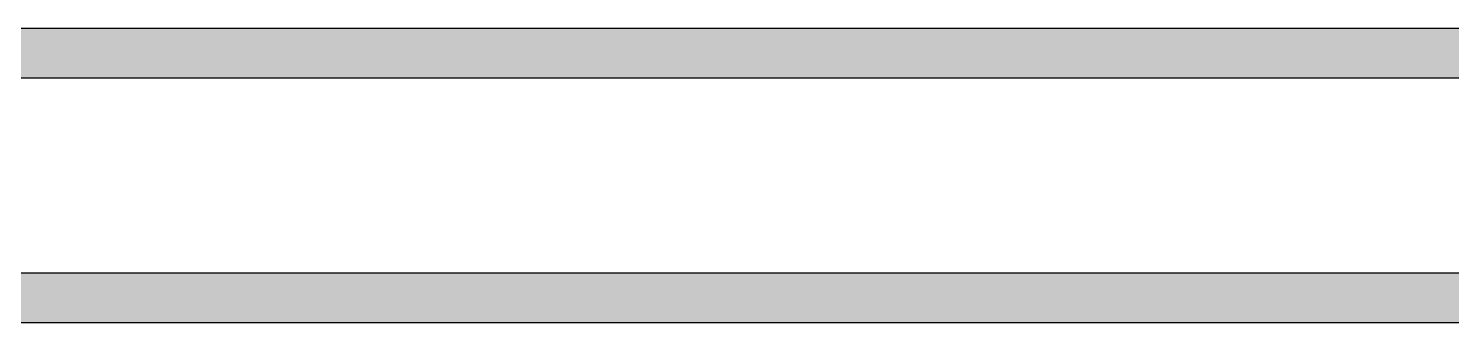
# Model space of a CAD drawing. Header units: millimetres. Extents: x 155927 to 326028, y -36033 to 97293.
# Drawn here: x 178037 to 180943, y 15108 to 15708 of the extents above; entities that cross this region are included whole.
import ezdxf

# ---------------------------------------------------------------- set-up
doc = ezdxf.new("R2010")
doc.units = ezdxf.units.MM
doc.header["$MEASUREMENT"] = 0
doc.layers.add('A-WALL-PATT', color=7, linetype='CONTINUOUS', lineweight=9)
doc.layers.add('I-WALL', color=7, linetype='CONTINUOUS', lineweight=9)

msp = doc.modelspace()

# ---------------------------------------------------------------- hatches: boundary and pattern name
at = {"layer": 'A-WALL-PATT'}
for points in [[(184678.3, 15606.6), (184678.3, 15707.6), (174540.2, 15707.6), (174540.2, 15606.6), (184169.7, 15606.6)], [(183788.8, 15107.6), (184779.3, 15107.6), (184779.3, 15208.6), (174540.2, 15208.6), (174540.2, 15107.6), (183786.8, 15107.6)]]:
    msp.add_hatch(color=256, dxfattribs=at).paths.add_polyline_path(points, flags=0)

# ---------------------------------------------------------------- linework, layer by layer
at = {"layer": 'I-WALL', "lineweight": 30}
for p, q in [((184678.3, 15707.6), (174540.2, 15707.6)), ((174540.2, 15606.6), (184678.3, 15606.6)), ((184678.3, 15208.6), (174540.2, 15208.6)), ((174540.2, 15107.6), (183664.8, 15107.6))]:
    msp.add_line(p, q, dxfattribs=at)

doc.saveas('drawing.dxf')
